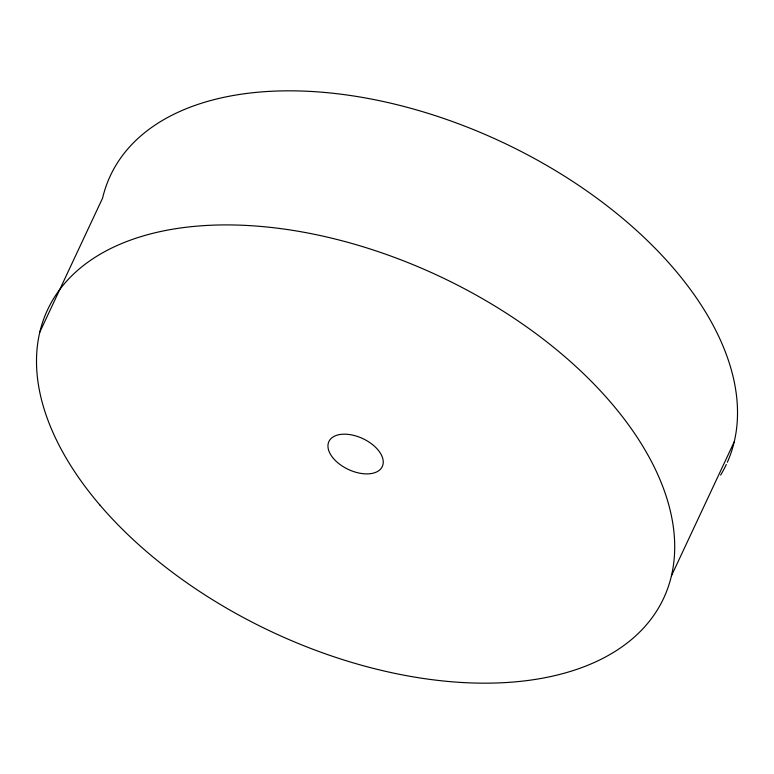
<?xml version="1.0" encoding="UTF-8"?>
<svg xmlns="http://www.w3.org/2000/svg" width="774" height="774" viewBox="0 0 774 774"><rect width="100%" height="100%" fill="white"/><g stroke="black" fill="none" stroke-linecap="round" stroke-linejoin="round"><path stroke-width="1.16" d="M39.784 332.181L102.594 198.105A340.144 196.557 25.1 0 1 481.38 132.876A340.144 196.557 25.1 0 1 727.328 462.291M671.406 575.895L734.216 441.819M726.322 464.477A340.144 196.557 25.1 0 1 720.623 475.081M99.923 505.074A340.144 196.557 25.1 0 0 648.806 621.967A340.144 196.557 25.1 0 0 318.066 235.073A340.144 196.557 25.1 0 0 99.923 505.074M333.439 458.46A29.48 17.038 25.1 0 0 381.011 468.589A29.48 17.038 25.1 0 0 352.344 435.056A29.48 17.038 25.1 0 0 333.439 458.46"/></g></svg>
